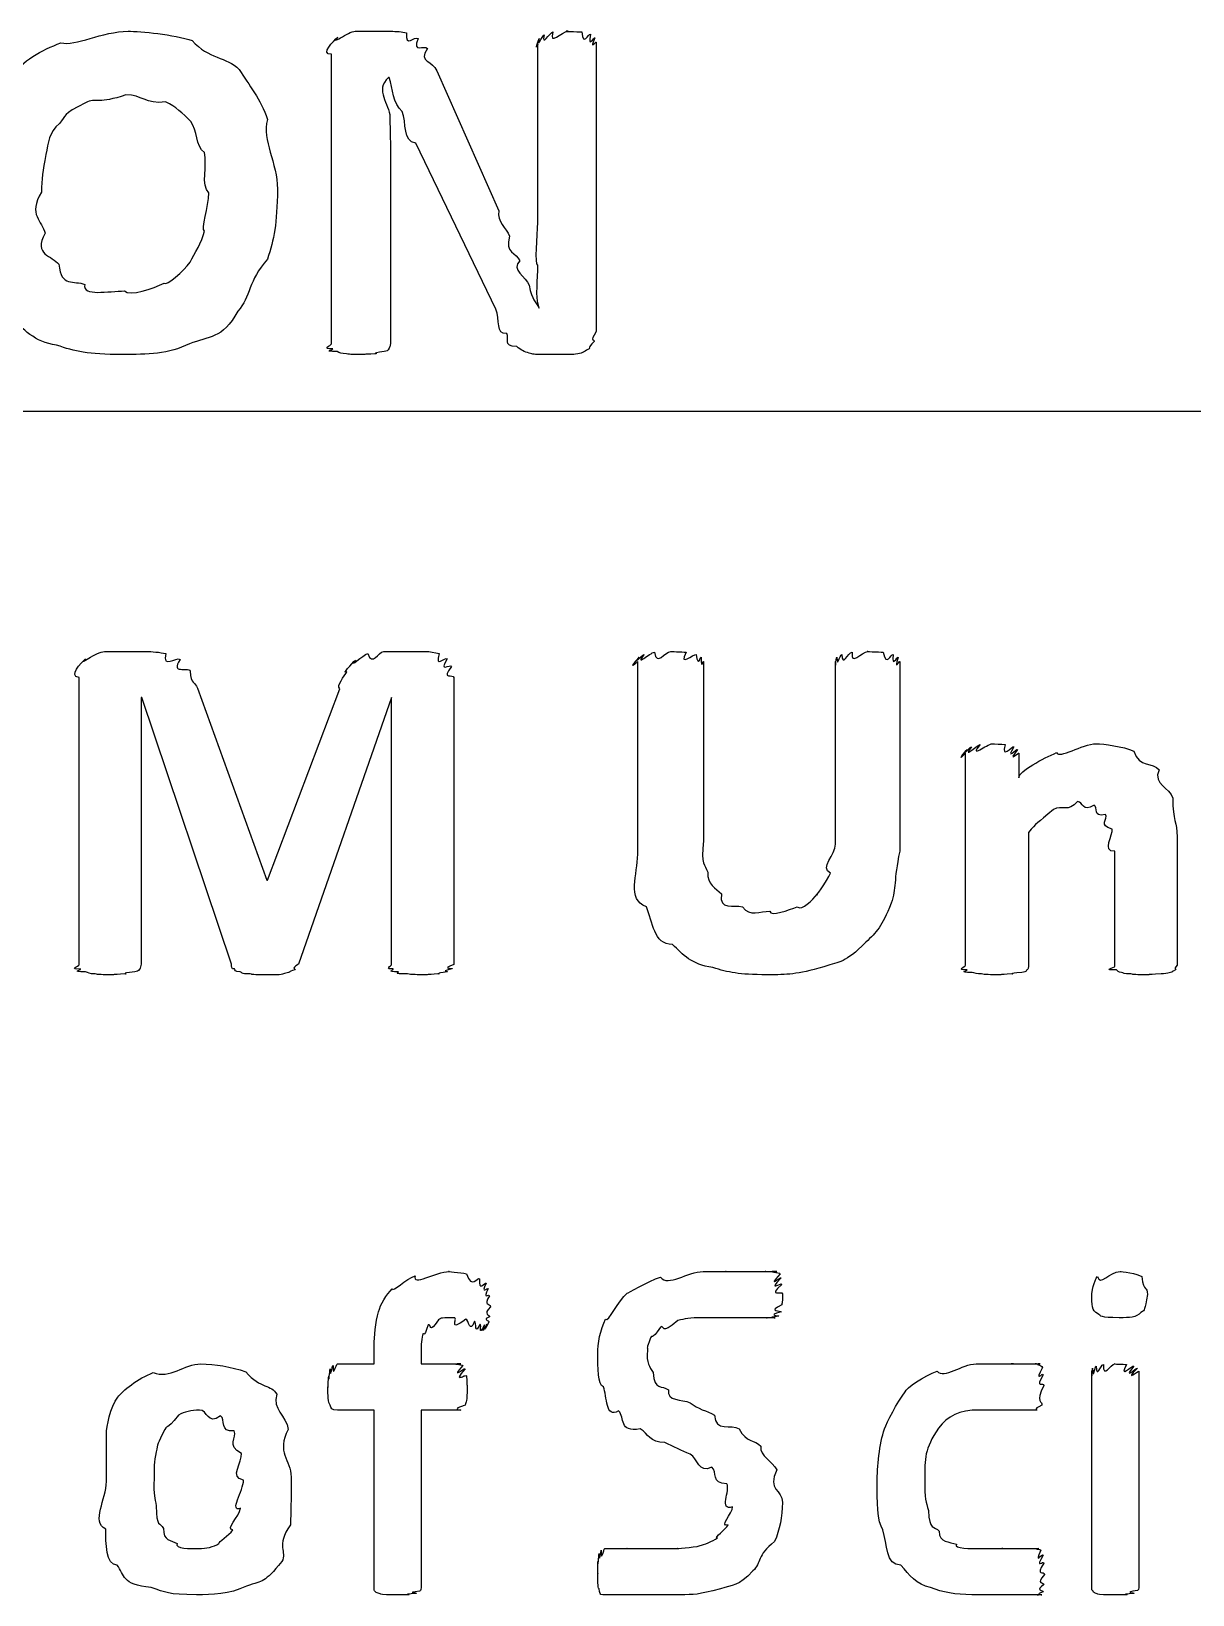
# Model space of a CAD drawing. Header units: millimetres. Extents: x 0 to 216, y 0 to 279.
# Drawn here: x 27.22 to 36.09, y 231.02 to 242.97 of the extents above; entities that cross this region are included whole.
import ezdxf

# ---------------------------------------------------------------- set-up
doc = ezdxf.new("R2010")
doc.units = ezdxf.units.MM
doc.layers.get('0').update_dxf_attribs({"linetype": 'CONTINUOUS'})

msp = doc.modelspace()

# ---------------------------------------------------------------- linework, layer by layer
at = {"color": 0}
for p, q in [((29.6898, 242.966), (29.9599, 242.966)), ((31.0844, 241.505), (31.0844, 242.867)), ((31.5309, 242.883), (31.5309, 240.673)), ((29.5079, 240.579), (29.5079, 242.79)), ((29.9489, 242.613), (29.9434, 242.613)), ((30.3127, 242.663), (30.7867, 241.594)), ((30.7647, 240.844), (30.1529, 242.112)), ((29.9599, 242.001), (29.9599, 240.585)), ((28.5722, 241.731), (28.5722, 241.731)), ((29.0959, 241.759), (29.0959, 241.759)), ((31.3435, 240.497), (31.134, 240.497)), ((12.7, 240.065), (203.2, 240.065)), ((27.7744, 238.228), (28.0996, 238.228)), ((29.9075, 238.228), (30.2438, 238.228)), ((31.8478, 236.679), (31.8478, 238.151)), ((32.3494, 238.151), (32.3494, 236.784)), ((33.3582, 236.757), (33.3582, 238.151)), ((33.8487, 238.151), (33.8487, 236.702)), ((27.5814, 235.836), (27.5814, 238.03)), ((30.4423, 238.03), (30.4423, 235.836)), ((28.4854, 237.947), (29.0146, 236.481)), ((29.0201, 236.481), (29.5713, 237.942)), ((28.061, 237.876), (28.0555, 237.876)), ((28.0555, 237.876), (28.0555, 235.841)), ((28.7445, 235.841), (28.061, 237.876)), ((29.9682, 237.876), (29.2571, 235.841)), ((29.9682, 235.841), (29.9682, 237.876)), ((34.3517, 235.831), (34.3517, 237.451)), ((34.7597, 237.451), (34.7597, 237.264)), ((34.8313, 236.845), (34.8313, 235.825)), ((35.9668, 236.812), (35.9668, 235.831)), ((35.4926, 235.825), (35.4926, 236.702)), ((29.0146, 236.481), (29.0201, 236.481)), ((35.741, 233.316), (35.741, 233.316)), ((30.722, 233.222), (30.722, 233.222)), ((29.8345, 232.786), (29.8345, 232.935)), ((30.1928, 232.897), (30.1928, 232.786)), ((29.5534, 232.786), (29.8345, 232.786)), ((30.1928, 232.786), (30.496, 232.786)), ((35.3162, 231.078), (35.3162, 232.731)), ((35.6747, 232.731), (35.6747, 231.078)), ((29.8345, 232.434), (29.5534, 232.434)), ((29.8345, 231.078), (29.8345, 232.434)), ((30.496, 232.434), (30.1928, 232.434)), ((30.1928, 232.434), (30.1928, 231.078)), ((28.8368, 231.899), (28.8368, 231.899)), ((29.2006, 231.921), (29.2006, 231.921)), ((32.953, 231.728), (32.953, 231.728)), ((34.9553, 231.177), (34.9553, 231.177))]:
    msp.add_line(p, q, dxfattribs=at)
for points in [[(27.4423, 242.878), (27.5498, 242.848), (27.7592, 242.966), (27.9549, 242.966)], [(27.9549, 242.966), (28.05, 242.966), (28.3049, 242.941), (28.4455, 242.895)], [(29.5079, 242.79), (29.4197, 242.79), (29.5245, 242.892), (29.5576, 242.922)], [(29.5576, 242.922), (29.4886, 242.848), (29.6375, 242.966), (29.6898, 242.966)], [(29.9599, 242.966), (30.004, 242.966), (30.0481, 242.962), (30.0812, 242.955)], [(30.0812, 242.955), (30.0702, 242.834), (30.1432, 242.933), (30.1694, 242.911)], [(31.0954, 242.911), (31.0734, 242.823), (31.1147, 242.93), (31.134, 242.939)], [(31.134, 242.939), (31.1092, 242.841), (31.174, 242.956), (31.2002, 242.961)], [(31.2002, 242.961), (31.1643, 242.848), (31.2677, 242.966), (31.3159, 242.966)], [(31.3159, 242.966), (31.2525, 242.966), (31.3903, 242.963), (31.4206, 242.961)], [(31.4206, 242.961), (31.4289, 242.841), (31.4716, 242.951), (31.4868, 242.944)], [(31.4868, 242.944), (31.462, 242.825), (31.5157, 242.927), (31.5199, 242.916)], [(27.0729, 242.63), (27.1391, 242.734), (27.2948, 242.823), (27.4423, 242.878)], [(28.4455, 242.895), (28.5681, 242.752), (28.7073, 242.773), (28.8037, 242.674)], [(30.1694, 242.911), (30.1212, 242.792), (30.219, 242.867), (30.2411, 242.834)], [(30.2411, 242.834), (30.1653, 242.726), (30.2865, 242.743), (30.3127, 242.663)], [(31.0844, 242.867), (31.0582, 242.801), (31.0872, 242.9), (31.0954, 242.911)], [(31.5199, 242.916), (31.473, 242.807), (31.5309, 242.897), (31.5309, 242.883)], [(28.8037, 242.674), (28.8768, 242.554), (28.9705, 242.448), (29.0187, 242.293)], [(29.9434, 242.613), (29.8345, 242.514), (29.9544, 242.412), (29.9544, 242.31)], [(30.0481, 242.354), (29.9779, 242.411), (29.9779, 242.528), (29.9489, 242.613)], [(27.9383, 242.481), (27.7303, 242.407), (27.7137, 242.46), (27.6297, 242.42)], [(28.2415, 242.426), (28.0899, 242.407), (28.0596, 242.481), (27.9383, 242.481)], [(27.6297, 242.42), (27.4478, 242.327), (27.4822, 242.327), (27.4312, 242.261)], [(28.4345, 242.277), (28.3697, 242.338), (28.3215, 242.393), (28.2415, 242.426)], [(30.1529, 242.112), (30.0509, 242.12), (30.0839, 242.269), (30.0481, 242.354)], [(27.4312, 242.261), (27.3485, 242.194), (27.3485, 242.115), (27.3265, 242.024)], [(28.5392, 242.04), (28.4689, 242.087), (28.4854, 242.211), (28.4345, 242.277)], [(29.0187, 242.293), (28.976, 242.131), (29.0959, 241.964), (29.0959, 241.759)], [(29.9544, 242.31), (29.9558, 242.194), (29.9599, 242.108), (29.9599, 242.001)], [(27.3265, 242.024), (27.3044, 241.897), (27.2934, 241.839), (27.2934, 241.737)], [(28.5722, 241.731), (28.5089, 241.786), (28.5612, 241.948), (28.5392, 242.04)], [(27.2934, 241.737), (27.1859, 241.562), (27.3017, 241.518), (27.321, 241.423)], [(28.5392, 241.439), (28.5089, 241.452), (28.5722, 241.628), (28.5722, 241.731)], [(29.0959, 241.759), (29.0932, 241.492), (29.0697, 241.381), (29.0187, 241.224)], [(30.7867, 241.594), (30.7716, 241.513), (30.8433, 241.463), (30.8694, 241.401)], [(31.0844, 241.18), (31.0582, 241.183), (31.0844, 241.402), (31.0844, 241.505)], [(27.321, 241.423), (27.2273, 241.257), (27.3775, 241.252), (27.4257, 241.186)], [(28.4289, 241.202), (28.4648, 241.271), (28.5171, 241.351), (28.5392, 241.439)], [(30.8694, 241.401), (30.8267, 241.271), (30.9246, 241.275), (30.9466, 241.213)], [(27.4257, 241.186), (27.4436, 241.007), (27.5428, 241.067), (27.6242, 241.031)], [(28.2305, 241.042), (28.2484, 241.017), (28.3807, 241.136), (28.4289, 241.202)], [(29.0187, 241.224), (28.8727, 241.062), (28.8919, 240.938), (28.7927, 240.827)], [(30.9466, 241.213), (30.8749, 241.147), (30.9962, 241.088), (31.0183, 241.026)], [(31.0954, 240.85), (31.0624, 240.955), (31.0872, 241.066), (31.0844, 241.18)], [(27.6242, 241.031), (27.6049, 240.938), (27.806, 240.982), (27.9273, 240.982)], [(27.9273, 240.982), (27.9659, 240.938), (28.1492, 241.001), (28.2305, 241.042)], [(31.0183, 241.026), (31.0403, 240.907), (31.0692, 240.907), (31.0954, 240.85)], [(27.4092, 240.568), (27.2411, 240.592), (27.1515, 240.69), (27.0564, 240.789)], [(28.7927, 240.827), (28.6742, 240.61), (28.5695, 240.637), (28.4234, 240.579)], [(30.8474, 240.657), (30.7606, 240.647), (30.7978, 240.763), (30.7647, 240.844)], [(30.9246, 240.557), (30.8088, 240.563), (30.8722, 240.615), (30.8474, 240.657)], [(31.5309, 240.673), (31.473, 240.585), (31.5254, 240.618), (31.5143, 240.596)], [(27.9108, 240.497), (27.6421, 240.497), (27.5525, 240.52), (27.4092, 240.568)], [(28.4234, 240.579), (28.2636, 240.497), (28.1051, 240.497), (27.9108, 240.497)], [(29.519, 240.541), (29.4197, 240.537), (29.5079, 240.564), (29.5079, 240.579)], [(29.552, 240.519), (29.4335, 240.519), (29.5258, 240.532), (29.519, 240.541)], [(29.9489, 240.546), (29.9406, 240.519), (29.9282, 240.526), (29.9103, 240.519)], [(29.9599, 240.585), (29.9558, 240.543), (29.9558, 240.56), (29.9489, 240.546)], [(31.0183, 240.508), (30.981, 240.514), (30.9535, 240.535), (30.9246, 240.557)], [(31.4758, 240.541), (31.4179, 240.51), (31.4372, 240.514), (31.4151, 240.508)], [(31.5143, 240.596), (31.4551, 240.541), (31.4937, 240.555), (31.4758, 240.541)], [(29.6237, 240.502), (29.5851, 240.503), (29.5699, 240.51), (29.552, 240.519)], [(29.7339, 240.497), (29.643, 240.497), (29.6526, 240.498), (29.6237, 240.502)], [(29.8442, 240.502), (29.7312, 240.497), (29.778, 240.497), (29.7339, 240.497)], [(29.9103, 240.519), (29.7904, 240.503), (29.8731, 240.505), (29.8442, 240.502)], [(31.134, 240.497), (31.0472, 240.497), (31.0513, 240.499), (31.0183, 240.508)], [(31.4151, 240.508), (31.3738, 240.497), (31.3683, 240.497), (31.3435, 240.497)], [(27.5814, 238.03), (27.4932, 238.041), (27.598, 238.14), (27.631, 238.173)], [(27.631, 238.173), (27.5621, 238.11), (27.7151, 238.228), (27.7744, 238.228)], [(28.0996, 238.228), (28.1285, 238.228), (28.2015, 238.223), (28.2429, 238.212)], [(28.2429, 238.212), (28.2126, 238.092), (28.3228, 238.19), (28.3531, 238.168)], [(28.3531, 238.168), (28.2759, 238.048), (28.411, 238.115), (28.4303, 238.079)], [(29.6265, 238.074), (29.5796, 238.044), (29.6664, 238.14), (29.6926, 238.162)], [(29.6926, 238.162), (29.632, 238.092), (29.7491, 238.204), (29.7863, 238.212)], [(29.7863, 238.212), (29.8221, 238.11), (29.8634, 238.228), (29.9075, 238.228)], [(30.2438, 238.228), (30.2411, 238.228), (30.3058, 238.223), (30.332, 238.212)], [(30.332, 238.212), (30.2934, 238.092), (30.3775, 238.191), (30.3926, 238.173)], [(30.3926, 238.173), (30.3223, 238.059), (30.4175, 238.137), (30.4257, 238.113)], [(31.8478, 238.151), (31.7596, 238.07), (31.8506, 238.173), (31.8589, 238.184)], [(31.8589, 238.184), (31.7734, 238.092), (31.8782, 238.202), (31.8975, 238.206)], [(31.8975, 238.206), (31.8148, 238.103), (31.9443, 238.219), (31.9746, 238.223)], [(31.9746, 238.223), (31.9939, 238.11), (32.0491, 238.228), (32.1014, 238.228)], [(32.1014, 238.228), (32.0931, 238.228), (32.1868, 238.226), (32.2171, 238.223)], [(32.2171, 238.223), (32.1565, 238.103), (32.275, 238.213), (32.2943, 238.206)], [(32.2943, 238.206), (32.3108, 238.092), (32.3246, 238.195), (32.3329, 238.184)], [(32.3329, 238.184), (32.3288, 238.074), (32.3494, 238.165), (32.3494, 238.151)], [(33.3582, 238.151), (33.354, 238.074), (33.3609, 238.176), (33.3692, 238.184)], [(33.3692, 238.184), (33.3692, 238.092), (33.3885, 238.202), (33.4078, 238.206)], [(33.4078, 238.206), (33.4092, 238.103), (33.4546, 238.219), (33.485, 238.223)], [(33.485, 238.223), (33.4712, 238.11), (33.558, 238.228), (33.6062, 238.228)], [(33.6062, 238.228), (33.5676, 238.228), (33.6917, 238.226), (33.722, 238.223)], [(33.722, 238.223), (33.7468, 238.103), (33.7798, 238.213), (33.7991, 238.206)], [(33.7991, 238.206), (33.784, 238.092), (33.8294, 238.195), (33.8377, 238.184)], [(33.8377, 238.184), (33.7991, 238.07), (33.8487, 238.162), (33.8487, 238.151)], [(28.4303, 238.079), (28.4331, 237.975), (28.4703, 237.998), (28.4854, 237.947)], [(29.5713, 237.942), (29.5438, 237.971), (29.6072, 238.037), (29.6265, 238.074)], [(30.4257, 238.113), (30.3403, 238.008), (30.4423, 238.059), (30.4423, 238.03)], [(34.3517, 237.451), (34.2718, 237.368), (34.3545, 237.471), (34.3628, 237.479)], [(34.3628, 237.479), (34.287, 237.386), (34.3807, 237.497), (34.3958, 237.501)], [(34.3958, 237.501), (34.3201, 237.398), (34.4358, 237.513), (34.462, 237.517)], [(34.462, 237.517), (34.371, 237.404), (34.5185, 237.523), (34.5557, 237.523)], [(34.5557, 237.523), (34.5667, 237.523), (34.6287, 237.52), (34.6549, 237.517)], [(34.6549, 237.517), (34.6218, 237.398), (34.7059, 237.508), (34.7211, 237.501)], [(34.7211, 237.501), (34.6508, 237.386), (34.7445, 237.49), (34.7486, 237.479)], [(34.7486, 237.479), (34.6618, 237.368), (34.7597, 237.462), (34.7597, 237.451)], [(34.7597, 237.264), (34.7569, 237.316), (34.9498, 237.412), (35.0463, 237.456)], [(35.0463, 237.456), (35.0655, 237.404), (35.2419, 237.523), (35.3494, 237.523)], [(35.3494, 237.523), (35.4044, 237.523), (35.5589, 237.503), (35.6362, 237.468)], [(35.6362, 237.468), (35.6803, 237.335), (35.7808, 237.386), (35.8292, 237.324)], [(35.8292, 237.324), (35.7794, 237.21), (35.9145, 237.189), (35.9336, 237.109)], [(35.2061, 237.082), (35.1359, 236.994), (35.0862, 237.061), (35.0242, 237.021)], [(35.3328, 237.054), (35.2419, 236.994), (35.253, 237.082), (35.2061, 237.082)], [(35.9336, 237.109), (35.9364, 236.93), (35.9668, 236.929), (35.9668, 236.812)], [(35.0242, 237.021), (34.8933, 236.912), (34.8974, 236.922), (34.8313, 236.845)], [(35.421, 236.983), (35.3162, 236.96), (35.3688, 237.039), (35.3328, 237.054)], [(35.4707, 236.872), (35.3603, 236.897), (35.4432, 236.952), (35.421, 236.983)], [(35.4926, 236.702), (35.3854, 236.696), (35.4845, 236.831), (35.4707, 236.872)], [(32.3494, 236.784), (32.3288, 236.586), (32.3605, 236.611), (32.3825, 236.542)], [(33.3196, 236.536), (33.2369, 236.577), (33.3582, 236.675), (33.3582, 236.757)], [(31.914, 236.277), (31.7596, 236.335), (31.8478, 236.525), (31.8478, 236.679)], [(33.8487, 236.702), (33.7991, 236.475), (33.8267, 236.422), (33.7826, 236.305)], [(32.3825, 236.542), (32.377, 236.449), (32.4431, 236.42), (32.4872, 236.376)], [(33.2204, 236.376), (33.1887, 236.332), (33.2975, 236.473), (33.3196, 236.536)], [(32.4872, 236.376), (32.4652, 236.244), (32.5837, 236.299), (32.6471, 236.277)], [(33.066, 236.277), (33.1046, 236.244), (33.179, 236.332), (33.2204, 236.376)], [(32.1124, 235.99), (31.9691, 235.99), (31.9609, 236.163), (31.914, 236.277)], [(32.6471, 236.277), (32.7077, 236.2), (32.7794, 236.244), (32.8566, 236.244)], [(32.8566, 236.244), (32.8621, 236.2), (33.0026, 236.255), (33.066, 236.277)], [(33.7826, 236.305), (33.711, 236.123), (33.6737, 236.087), (33.5897, 236.007)], [(33.5897, 236.007), (33.4243, 235.843), (33.3981, 235.864), (33.27, 235.82)], [(32.4211, 235.814), (32.2557, 235.836), (32.1965, 235.913), (32.1124, 235.99)], [(27.5924, 235.803), (27.4932, 235.799), (27.5814, 235.825), (27.5814, 235.836)], [(27.631, 235.781), (27.507, 235.781), (27.5994, 235.795), (27.5924, 235.803)], [(27.7027, 235.765), (27.6614, 235.766), (27.649, 235.773), (27.631, 235.781)], [(27.8185, 235.759), (27.7247, 235.759), (27.7358, 235.76), (27.7027, 235.765)], [(27.9342, 235.765), (27.8157, 235.759), (27.8653, 235.759), (27.8185, 235.759)], [(28.0059, 235.781), (27.8749, 235.766), (27.9631, 235.767), (27.9342, 235.765)], [(28.0445, 235.803), (28.0293, 235.781), (28.0238, 235.788), (28.0059, 235.781)], [(28.0555, 235.841), (28.0445, 235.799), (28.0513, 235.814), (28.0445, 235.803)], [(28.7666, 235.803), (28.7418, 235.799), (28.7473, 235.826), (28.7445, 235.841)], [(28.8107, 235.781), (28.7638, 235.781), (28.7776, 235.795), (28.7666, 235.803)], [(28.8878, 235.765), (28.8051, 235.766), (28.8327, 235.773), (28.8107, 235.781)], [(28.9981, 235.759), (28.8671, 235.759), (28.9209, 235.76), (28.8878, 235.765)], [(29.1083, 235.759), (29.0697, 235.759), (29.0421, 235.759), (28.9981, 235.759)], [(29.1799, 235.776), (29.1276, 235.762), (29.1373, 235.762), (29.1083, 235.759)], [(29.2296, 235.797), (29.1689, 235.777), (29.202, 235.782), (29.1799, 235.776)], [(29.2571, 235.841), (29.191, 235.795), (29.2406, 235.809), (29.2296, 235.797)], [(29.9792, 235.803), (29.9075, 235.799), (29.9682, 235.826), (29.9682, 235.841)], [(30.0178, 235.781), (29.9213, 235.781), (29.9861, 235.795), (29.9792, 235.803)], [(30.0895, 235.765), (29.9586, 235.766), (30.0357, 235.773), (30.0178, 235.781)], [(30.2052, 235.759), (30.1391, 235.759), (30.1225, 235.76), (30.0895, 235.765)], [(30.321, 235.765), (30.23, 235.759), (30.2521, 235.759), (30.2052, 235.759)], [(30.3926, 235.781), (30.2893, 235.766), (30.3499, 235.767), (30.321, 235.765)], [(30.4312, 235.803), (30.3265, 235.781), (30.4105, 235.788), (30.3926, 235.781)], [(30.4423, 235.836), (30.3403, 235.799), (30.4381, 235.814), (30.4312, 235.803)], [(32.8345, 235.759), (32.6154, 235.759), (32.5424, 235.777), (32.4211, 235.814)], [(33.27, 235.82), (33.0522, 235.759), (32.9999, 235.759), (32.8345, 235.759)], [(34.3628, 235.797), (34.2718, 235.795), (34.3517, 235.82), (34.3517, 235.831)], [(34.4013, 235.776), (34.287, 235.777), (34.3697, 235.789), (34.3628, 235.797)], [(34.473, 235.765), (34.4413, 235.766), (34.4193, 235.771), (34.4013, 235.776)], [(34.5943, 235.759), (34.5033, 235.759), (34.5061, 235.76), (34.473, 235.765)], [(34.7045, 235.765), (34.5956, 235.759), (34.6384, 235.759), (34.5943, 235.759)], [(34.7817, 235.776), (34.6577, 235.766), (34.7376, 235.767), (34.7045, 235.765)], [(34.8203, 235.797), (34.812, 235.777), (34.7996, 235.782), (34.7817, 235.776)], [(34.8313, 235.825), (34.8272, 235.792), (34.8272, 235.804), (34.8203, 235.797)], [(35.5039, 235.797), (35.3854, 235.792), (35.4926, 235.814), (35.4926, 235.825)], [(35.5424, 235.776), (35.5177, 235.777), (35.5106, 235.789), (35.5039, 235.797)], [(35.614, 235.765), (35.5547, 235.766), (35.5604, 235.771), (35.5424, 235.776)], [(35.7297, 235.759), (35.6168, 235.759), (35.6471, 235.76), (35.614, 235.765)], [(35.8454, 235.765), (35.7092, 235.759), (35.7766, 235.759), (35.7297, 235.759)], [(35.9174, 235.776), (35.8856, 235.766), (35.8743, 235.767), (35.8454, 235.765)], [(35.9558, 235.797), (35.9227, 235.777), (35.935, 235.782), (35.9174, 235.776)], [(35.9668, 235.831), (35.9364, 235.795), (35.9625, 235.809), (35.9558, 235.797)], [(30.1487, 233.459), (30.117, 233.373), (30.3086, 233.492), (30.4078, 233.492)], [(30.4078, 233.492), (30.3775, 233.492), (30.496, 233.487), (30.5401, 233.475)], [(32.0215, 233.448), (32.078, 233.373), (32.2282, 233.492), (32.3467, 233.492)], [(32.3467, 233.492), (32.3715, 233.492), (32.4638, 233.492), (32.5231, 233.492)], [(32.5231, 233.492), (32.49, 233.492), (32.6361, 233.492), (32.6885, 233.492)], [(32.6885, 233.492), (32.7105, 233.492), (32.7849, 233.492), (32.8263, 233.492)], [(32.8263, 233.492), (32.7945, 233.492), (32.8979, 233.492), (32.9089, 233.492)], [(32.9089, 233.492), (32.8208, 233.492), (32.9324, 233.487), (32.9365, 233.475)], [(35.3603, 233.454), (35.3783, 233.373), (35.4499, 233.492), (35.5314, 233.492)], [(35.5314, 233.492), (35.5395, 233.492), (35.6665, 233.478), (35.6969, 233.454)], [(29.9723, 233.36), (29.9737, 233.329), (30.0784, 233.437), (30.1487, 233.459)], [(30.5401, 233.475), (30.5842, 233.352), (30.6173, 233.451), (30.6393, 233.437)], [(30.6393, 233.437), (30.631, 233.327), (30.6807, 233.415), (30.6889, 233.404)], [(30.6889, 233.404), (30.6462, 233.305), (30.7013, 233.378), (30.7055, 233.36)], [(31.7679, 233.327), (31.7652, 233.318), (31.925, 233.422), (32.0215, 233.448)], [(32.9365, 233.475), (32.8276, 233.355), (32.942, 233.456), (32.942, 233.443)], [(32.942, 233.443), (32.8318, 233.329), (32.9475, 233.415), (32.9475, 233.393)], [(32.9475, 233.393), (32.8345, 233.289), (32.953, 233.35), (32.953, 233.321)], [(35.3162, 233.316), (35.3162, 233.323), (35.33, 233.427), (35.3603, 233.454)], [(35.6969, 233.454), (35.7159, 233.327), (35.741, 233.385), (35.741, 233.316)], [(29.8676, 233.183), (29.8814, 233.241), (29.9282, 233.316), (29.9723, 233.36)], [(30.7055, 233.36), (30.6572, 233.271), (30.7165, 233.327), (30.7165, 233.305)], [(30.7165, 233.305), (30.6614, 233.227), (30.722, 233.255), (30.722, 233.222)], [(31.6025, 233.128), (31.6218, 233.095), (31.6976, 233.274), (31.7679, 233.327)], [(32.953, 233.321), (32.953, 233.23), (32.9503, 233.263), (32.9475, 233.238)], [(35.3603, 233.172), (35.3162, 233.186), (35.3162, 233.245), (35.3162, 233.316)], [(35.741, 233.316), (35.7159, 233.19), (35.7244, 233.203), (35.6912, 233.178)], [(29.8345, 232.935), (29.8345, 232.981), (29.8456, 233.113), (29.8676, 233.183)], [(30.4464, 233.139), (30.3113, 233.139), (30.3582, 233.134), (30.3251, 233.123)], [(30.5346, 233.128), (30.3926, 233.021), (30.4794, 233.139), (30.4464, 233.139)], [(30.6007, 233.112), (30.5621, 233.01), (30.5594, 233.124), (30.5346, 233.128)], [(30.7165, 233.145), (30.6572, 233.128), (30.7137, 233.117), (30.711, 233.106)], [(30.722, 233.222), (30.6614, 233.161), (30.7192, 233.163), (30.7165, 233.145)], [(31.5419, 232.864), (31.5419, 232.937), (31.5612, 233.051), (31.6025, 233.128)], [(32.3467, 233.139), (32.2392, 233.139), (32.2089, 233.131), (32.1538, 233.117)], [(32.5562, 233.139), (32.3908, 233.139), (32.4239, 233.139), (32.3467, 233.139)], [(32.716, 233.139), (32.6333, 233.139), (32.6182, 233.139), (32.5562, 233.139)], [(32.8263, 233.139), (32.7215, 233.139), (32.7601, 233.139), (32.716, 233.139)], [(32.8979, 233.139), (32.7835, 233.139), (32.8593, 233.139), (32.8263, 233.139)], [(32.9255, 233.15), (32.8097, 233.139), (32.9089, 233.139), (32.8979, 233.139)], [(32.942, 233.183), (32.8235, 233.153), (32.9324, 233.157), (32.9255, 233.15)], [(32.9475, 233.238), (32.8318, 233.183), (32.9448, 233.197), (32.942, 233.183)], [(35.5258, 233.139), (35.3741, 233.139), (35.3893, 233.15), (35.3603, 233.172)], [(35.6912, 233.178), (35.6538, 233.139), (35.6059, 233.139), (35.5258, 233.139)], [(30.2479, 233.084), (30.2093, 232.966), (30.2149, 233.04), (30.2038, 233.007)], [(30.3251, 233.123), (30.2493, 233.003), (30.27, 233.102), (30.2479, 233.084)], [(30.6448, 233.09), (30.598, 232.996), (30.6186, 233.104), (30.6007, 233.112)], [(30.6779, 233.084), (30.6241, 232.985), (30.6586, 233.086), (30.6448, 233.09)], [(30.6944, 233.09), (30.6393, 232.985), (30.6848, 233.084), (30.6779, 233.084)], [(30.711, 233.106), (30.6503, 232.992), (30.7013, 233.092), (30.6944, 233.09)], [(32.0215, 233.068), (31.9457, 232.952), (31.9622, 233.018), (31.9443, 232.985)], [(32.1538, 233.117), (32.016, 232.996), (32.0573, 233.09), (32.0215, 233.068)], [(30.2038, 233.007), (30.1901, 232.904), (30.1928, 232.941), (30.1928, 232.897)], [(31.9443, 232.985), (31.9126, 232.888), (31.9223, 232.924), (31.9223, 232.891)], [(31.9223, 232.891), (31.9126, 232.789), (31.936, 232.767), (31.9664, 232.72)], [(28.1478, 232.72), (28.2663, 232.668), (28.3904, 232.786), (28.5116, 232.786)], [(28.5116, 232.786), (28.6191, 232.786), (28.739, 232.766), (28.8534, 232.726)], [(29.4983, 232.748), (29.4997, 232.657), (29.5121, 232.771), (29.5203, 232.775)], [(29.5203, 232.775), (29.5176, 232.668), (29.5424, 232.786), (29.5534, 232.786)], [(30.496, 232.786), (30.3995, 232.786), (30.5084, 232.782), (30.5125, 232.775)], [(30.5125, 232.775), (30.4105, 232.657), (30.5249, 232.762), (30.5291, 232.748)], [(31.586, 232.61), (31.5419, 232.621), (31.5419, 232.765), (31.5419, 232.864)], [(34.134, 232.731), (34.1905, 232.668), (34.3242, 232.786), (34.4317, 232.786)], [(34.4317, 232.786), (34.4661, 232.786), (34.5323, 232.786), (34.5805, 232.786)], [(34.5805, 232.786), (34.5653, 232.786), (34.677, 232.786), (34.7183, 232.786)], [(34.7183, 232.786), (34.6466, 232.786), (34.7955, 232.786), (34.8286, 232.786)], [(34.8286, 232.786), (34.8299, 232.786), (34.8837, 232.786), (34.8947, 232.786)], [(34.8947, 232.786), (34.8561, 232.786), (34.9181, 232.786), (34.9222, 232.786)], [(34.9222, 232.786), (34.8671, 232.786), (34.9346, 232.777), (34.9388, 232.759)], [(35.3219, 232.753), (35.3275, 232.654), (35.3385, 232.766), (35.3494, 232.77)], [(35.3494, 232.77), (35.3522, 232.665), (35.3826, 232.781), (35.4044, 232.781)], [(35.4044, 232.781), (35.4005, 232.668), (35.4598, 232.786), (35.4926, 232.786)], [(35.4926, 232.786), (35.4707, 232.786), (35.5589, 232.784), (35.5808, 232.781)], [(35.5808, 232.781), (35.5177, 232.665), (35.6249, 232.777), (35.6362, 232.77)], [(35.6362, 232.77), (35.5438, 232.654), (35.6595, 232.76), (35.6637, 232.753)], [(27.8777, 232.533), (27.9108, 232.58), (28.0293, 232.676), (28.1478, 232.72)], [(28.8534, 232.726), (28.9691, 232.591), (29.0491, 232.632), (29.0904, 232.555)], [(29.4817, 232.61), (29.4817, 232.584), (29.4831, 232.671), (29.4872, 232.693)], [(29.4872, 232.693), (29.4886, 232.628), (29.4942, 232.733), (29.4983, 232.748)], [(30.5291, 232.748), (30.4216, 232.628), (30.5401, 232.715), (30.5401, 232.693)], [(30.5401, 232.693), (30.5428, 232.584), (30.5456, 232.643), (30.5456, 232.61)], [(31.9664, 232.72), (31.9719, 232.577), (32.0339, 232.628), (32.0821, 232.588)], [(33.8915, 232.572), (33.8887, 232.599), (34.0417, 232.698), (34.134, 232.731)], [(34.9388, 232.759), (34.874, 232.635), (34.9443, 232.726), (34.9443, 232.704)], [(34.9443, 232.704), (34.8782, 232.591), (34.9498, 232.654), (34.9498, 232.621)], [(35.3162, 232.731), (35.3162, 232.639), (35.3176, 232.745), (35.3219, 232.753)], [(35.6637, 232.753), (35.5547, 232.639), (35.6747, 232.738), (35.6747, 232.731)], [(27.7895, 232.252), (27.7895, 232.304), (27.8185, 232.456), (27.8777, 232.533)], [(29.0904, 232.555), (29.0532, 232.441), (29.1634, 232.391), (29.1786, 232.285)], [(29.4983, 232.472), (29.4817, 232.489), (29.4817, 232.547), (29.4817, 232.61)], [(30.5456, 232.61), (30.5428, 232.489), (30.5401, 232.501), (30.5291, 232.472)], [(31.7018, 232.428), (31.5998, 232.363), (31.615, 232.54), (31.586, 232.61)], [(32.0821, 232.588), (32.0669, 232.5), (32.1841, 232.518), (32.2475, 232.489)], [(33.7316, 232.29), (33.7537, 232.335), (33.8253, 232.497), (33.8915, 232.572)], [(34.9498, 232.621), (34.8782, 232.489), (34.9443, 232.501), (34.9333, 232.472)], [(28.5006, 232.434), (28.4358, 232.434), (28.3848, 232.42), (28.3407, 232.395)], [(28.6604, 232.39), (28.5612, 232.315), (28.5626, 232.434), (28.5006, 232.434)], [(29.5534, 232.434), (29.5038, 232.434), (29.5093, 232.446), (29.4983, 232.472)], [(30.5291, 232.472), (30.4078, 232.434), (30.5098, 232.434), (30.496, 232.434)], [(31.8671, 232.29), (31.699, 232.26), (31.7528, 232.376), (31.7018, 232.428)], [(32.2475, 232.489), (32.3095, 232.441), (32.3715, 232.428), (32.4349, 232.395)], [(34.4592, 232.434), (34.2966, 232.434), (34.2181, 232.387), (34.145, 232.296)], [(34.6301, 232.434), (34.4992, 232.434), (34.5254, 232.434), (34.4592, 232.434)], [(34.7514, 232.434), (34.7128, 232.434), (34.677, 232.434), (34.6301, 232.434)], [(34.8396, 232.434), (34.7817, 232.434), (34.7872, 232.434), (34.7514, 232.434)], [(34.8947, 232.434), (34.8258, 232.434), (34.8616, 232.434), (34.8396, 232.434)], [(34.9333, 232.472), (34.8561, 232.434), (34.9085, 232.434), (34.8947, 232.434)], [(28.3407, 232.395), (28.2333, 232.264), (28.2649, 232.332), (28.236, 232.285)], [(28.7652, 232.274), (28.6494, 232.26), (28.7045, 232.363), (28.6604, 232.39)], [(32.4349, 232.395), (32.4376, 232.26), (32.563, 232.33), (32.6223, 232.29)], [(34.145, 232.296), (34.0362, 232.132), (34.0403, 232.071), (34.0403, 231.899)], [(27.7895, 231.888), (27.7895, 231.967), (27.7895, 232.142), (27.7895, 232.252)], [(28.236, 232.285), (28.1754, 232.169), (28.1836, 232.18), (28.1699, 232.114)], [(28.8203, 232.103), (28.7004, 232.161), (28.79, 232.225), (28.7652, 232.274)], [(29.1786, 232.285), (29.0821, 232.11), (29.2006, 232.056), (29.2006, 231.921)], [(32.0546, 232.186), (31.9388, 232.183), (31.9291, 232.253), (31.8671, 232.29)], [(32.2475, 232.097), (32.1841, 232.121), (32.1207, 232.155), (32.0546, 232.186)], [(32.6223, 232.29), (32.6774, 232.183), (32.7394, 232.209), (32.7877, 232.158)], [(33.6765, 231.883), (33.6765, 231.993), (33.6944, 232.18), (33.7316, 232.29)], [(28.1699, 232.114), (28.1492, 232.04), (28.1533, 231.983), (28.1533, 231.91)], [(28.8368, 231.899), (28.7225, 231.915), (28.8313, 232.04), (28.8203, 232.103)], [(32.4128, 231.998), (32.3095, 231.944), (32.3095, 232.067), (32.2475, 232.097)], [(32.7877, 232.158), (32.7767, 232.081), (32.8786, 232.045), (32.9089, 231.976)], [(32.5286, 231.871), (32.4046, 231.871), (32.4597, 231.961), (32.4128, 231.998)], [(32.9089, 231.976), (32.8345, 231.823), (32.953, 231.823), (32.953, 231.728)], [(27.784, 231.524), (27.671, 231.581), (27.7895, 231.752), (27.7895, 231.888)], [(28.1533, 231.91), (28.1492, 231.775), (28.1588, 231.767), (28.1699, 231.701)], [(28.8148, 231.684), (28.7225, 231.647), (28.8368, 231.822), (28.8368, 231.899)], [(29.2006, 231.921), (29.2006, 231.724), (29.1979, 231.667), (29.1951, 231.557)], [(32.5727, 231.695), (32.4638, 231.658), (32.5575, 231.823), (32.5286, 231.871)], [(33.7206, 231.519), (33.6765, 231.577), (33.6765, 231.746), (33.6765, 231.883)], [(34.0403, 231.899), (34.0362, 231.753), (34.0486, 231.734), (34.0679, 231.667)], [(28.1699, 231.701), (28.1712, 231.53), (28.1988, 231.581), (28.225, 231.53)], [(32.5396, 231.557), (32.4638, 231.537), (32.5727, 231.643), (32.5727, 231.695)], [(32.953, 231.728), (32.953, 231.618), (32.9324, 231.519), (32.8924, 231.43)], [(28.7541, 231.519), (28.6963, 231.519), (28.8037, 231.621), (28.8148, 231.684)], [(34.0679, 231.667), (34.0734, 231.508), (34.1133, 231.552), (34.1505, 231.508)], [(27.8722, 231.249), (27.7854, 231.25), (27.784, 231.417), (27.784, 231.524)], [(28.225, 231.53), (28.2222, 231.43), (28.2856, 231.443), (28.3297, 231.414)], [(28.6494, 231.414), (28.6411, 231.426), (28.728, 231.474), (28.7541, 231.519)], [(29.1951, 231.557), (29.0794, 231.389), (29.1731, 231.356), (29.129, 231.276)], [(32.3246, 231.398), (32.3494, 231.404), (32.4197, 231.432), (32.4569, 231.458)], [(32.4569, 231.458), (32.4239, 231.459), (32.5203, 231.52), (32.5396, 231.557)], [(33.8584, 231.249), (33.7385, 231.246), (33.7537, 231.411), (33.7206, 231.519)], [(34.1505, 231.508), (34.1464, 231.419), (34.2305, 231.43), (34.2828, 231.408)], [(28.3297, 231.414), (28.3104, 231.375), (28.4289, 231.375), (28.4951, 231.375)], [(28.4951, 231.375), (28.553, 231.375), (28.6053, 231.388), (28.6494, 231.414)], [(31.5419, 231.276), (31.5447, 231.217), (31.5488, 231.322), (31.5529, 231.337)], [(31.5529, 231.337), (31.5557, 231.246), (31.5654, 231.36), (31.5695, 231.364)], [(31.5695, 231.364), (31.5667, 231.257), (31.586, 231.375), (31.597, 231.375)], [(31.597, 231.375), (31.5929, 231.375), (31.6315, 231.375), (31.6577, 231.375)], [(31.6577, 231.375), (31.648, 231.375), (31.7238, 231.375), (31.7679, 231.375)], [(31.7679, 231.375), (31.7404, 231.375), (31.8699, 231.375), (31.9333, 231.375)], [(31.9333, 231.375), (31.9829, 231.375), (32.0683, 231.375), (32.1538, 231.375)], [(32.1538, 231.375), (32.129, 231.375), (32.2723, 231.382), (32.3246, 231.398)], [(32.8924, 231.43), (32.7546, 231.323), (32.7959, 231.267), (32.727, 231.205)], [(34.2828, 231.408), (34.2525, 231.375), (34.3986, 231.375), (34.4647, 231.375)], [(34.4647, 231.375), (34.5033, 231.375), (34.5874, 231.375), (34.6356, 231.375)], [(34.6356, 231.375), (34.5984, 231.375), (34.7252, 231.375), (34.7624, 231.375)], [(34.7624, 231.375), (34.79, 231.375), (34.8286, 231.375), (34.8506, 231.375)], [(34.8506, 231.375), (34.8368, 231.375), (34.8961, 231.375), (34.9112, 231.375)], [(34.9112, 231.375), (34.8589, 231.375), (34.9236, 231.371), (34.9278, 231.364)], [(34.9278, 231.364), (34.8699, 231.243), (34.9402, 231.344), (34.9443, 231.326)], [(28.1313, 231.078), (27.9025, 231.1), (27.9301, 231.174), (27.8722, 231.249)], [(29.129, 231.276), (28.9912, 231.111), (28.9939, 231.133), (28.8589, 231.089)], [(31.5419, 231.188), (31.5419, 231.169), (31.5419, 231.254), (31.5419, 231.276)], [(34.0844, 231.078), (33.9769, 231.1), (33.9204, 231.174), (33.8584, 231.249)], [(34.9443, 231.326), (34.8782, 231.21), (34.9498, 231.29), (34.9498, 231.265)], [(34.9498, 231.265), (34.8809, 231.158), (34.9553, 231.21), (34.9553, 231.177)], [(31.5529, 231.067), (31.5419, 231.08), (31.5419, 231.136), (31.5419, 231.188)], [(32.727, 231.205), (32.614, 231.085), (32.5741, 231.1), (32.479, 231.067)], [(34.9498, 231.1), (34.8782, 231.051), (34.947, 231.059), (34.9443, 231.045)], [(34.9553, 231.177), (34.8809, 231.096), (34.9526, 231.122), (34.9498, 231.1)], [(28.4786, 231.023), (28.2525, 231.023), (28.2484, 231.041), (28.1313, 231.078)], [(28.8589, 231.089), (28.7225, 231.023), (28.5998, 231.023), (28.4786, 231.023)], [(29.84, 231.05), (29.8345, 231.048), (29.8345, 231.067), (29.8345, 231.078)], [(29.8731, 231.033), (29.8456, 231.036), (29.8469, 231.046), (29.84, 231.05)], [(29.9282, 231.023), (29.8745, 231.025), (29.8869, 231.03), (29.8731, 231.033)], [(30.0164, 231.023), (29.9186, 231.023), (29.9503, 231.023), (29.9282, 231.023)], [(30.0991, 231.023), (29.9889, 231.023), (30.0495, 231.023), (30.0164, 231.023)], [(30.1542, 231.033), (30.033, 231.025), (30.1212, 231.025), (30.0991, 231.023)], [(30.1818, 231.05), (30.0619, 231.036), (30.168, 231.041), (30.1542, 231.033)], [(30.1928, 231.078), (30.1901, 231.048), (30.1887, 231.057), (30.1818, 231.05)], [(31.5805, 231.023), (31.5557, 231.023), (31.5598, 231.036), (31.5529, 231.067)], [(31.6522, 231.023), (31.5819, 231.023), (31.5943, 231.023), (31.5805, 231.023)], [(31.7845, 231.023), (31.6522, 231.023), (31.688, 231.023), (31.6522, 231.023)], [(31.9609, 231.023), (31.8727, 231.023), (31.8354, 231.023), (31.7845, 231.023)], [(32.1703, 231.023), (32.005, 231.023), (32.027, 231.023), (31.9609, 231.023)], [(32.479, 231.067), (32.3053, 231.023), (32.2805, 231.023), (32.1703, 231.023)], [(34.3986, 231.023), (34.2746, 231.023), (34.1753, 231.041), (34.0844, 231.078)], [(34.5584, 231.023), (34.4482, 231.023), (34.4537, 231.023), (34.3986, 231.023)], [(34.7073, 231.023), (34.5543, 231.023), (34.6136, 231.023), (34.5584, 231.023)], [(34.8286, 231.023), (34.7638, 231.023), (34.7541, 231.023), (34.7073, 231.023)], [(34.9057, 231.023), (34.8341, 231.023), (34.8644, 231.023), (34.8286, 231.023)], [(34.9333, 231.023), (34.863, 231.023), (34.9195, 231.023), (34.9057, 231.023)], [(34.9443, 231.045), (34.874, 231.023), (34.9402, 231.023), (34.9333, 231.023)], [(35.3219, 231.056), (35.3162, 231.051), (35.3162, 231.069), (35.3162, 231.078)], [(35.3494, 231.033), (35.3275, 231.036), (35.3289, 231.048), (35.3219, 231.056)], [(35.4044, 231.023), (35.3522, 231.025), (35.3631, 231.03), (35.3494, 231.033)], [(35.4926, 231.023), (35.4005, 231.023), (35.4295, 231.023), (35.4044, 231.023)], [(35.5808, 231.023), (35.4707, 231.023), (35.5286, 231.023), (35.4926, 231.023)], [(35.6362, 231.033), (35.5177, 231.025), (35.6059, 231.025), (35.5808, 231.023)], [(35.6637, 231.056), (35.5438, 231.036), (35.65, 231.041), (35.6362, 231.033)], [(35.6747, 231.078), (35.6718, 231.051), (35.6704, 231.062), (35.6637, 231.056)]]:
    msp.add_open_spline(points, degree=3, dxfattribs=at)

doc.saveas('drawing.dxf')
